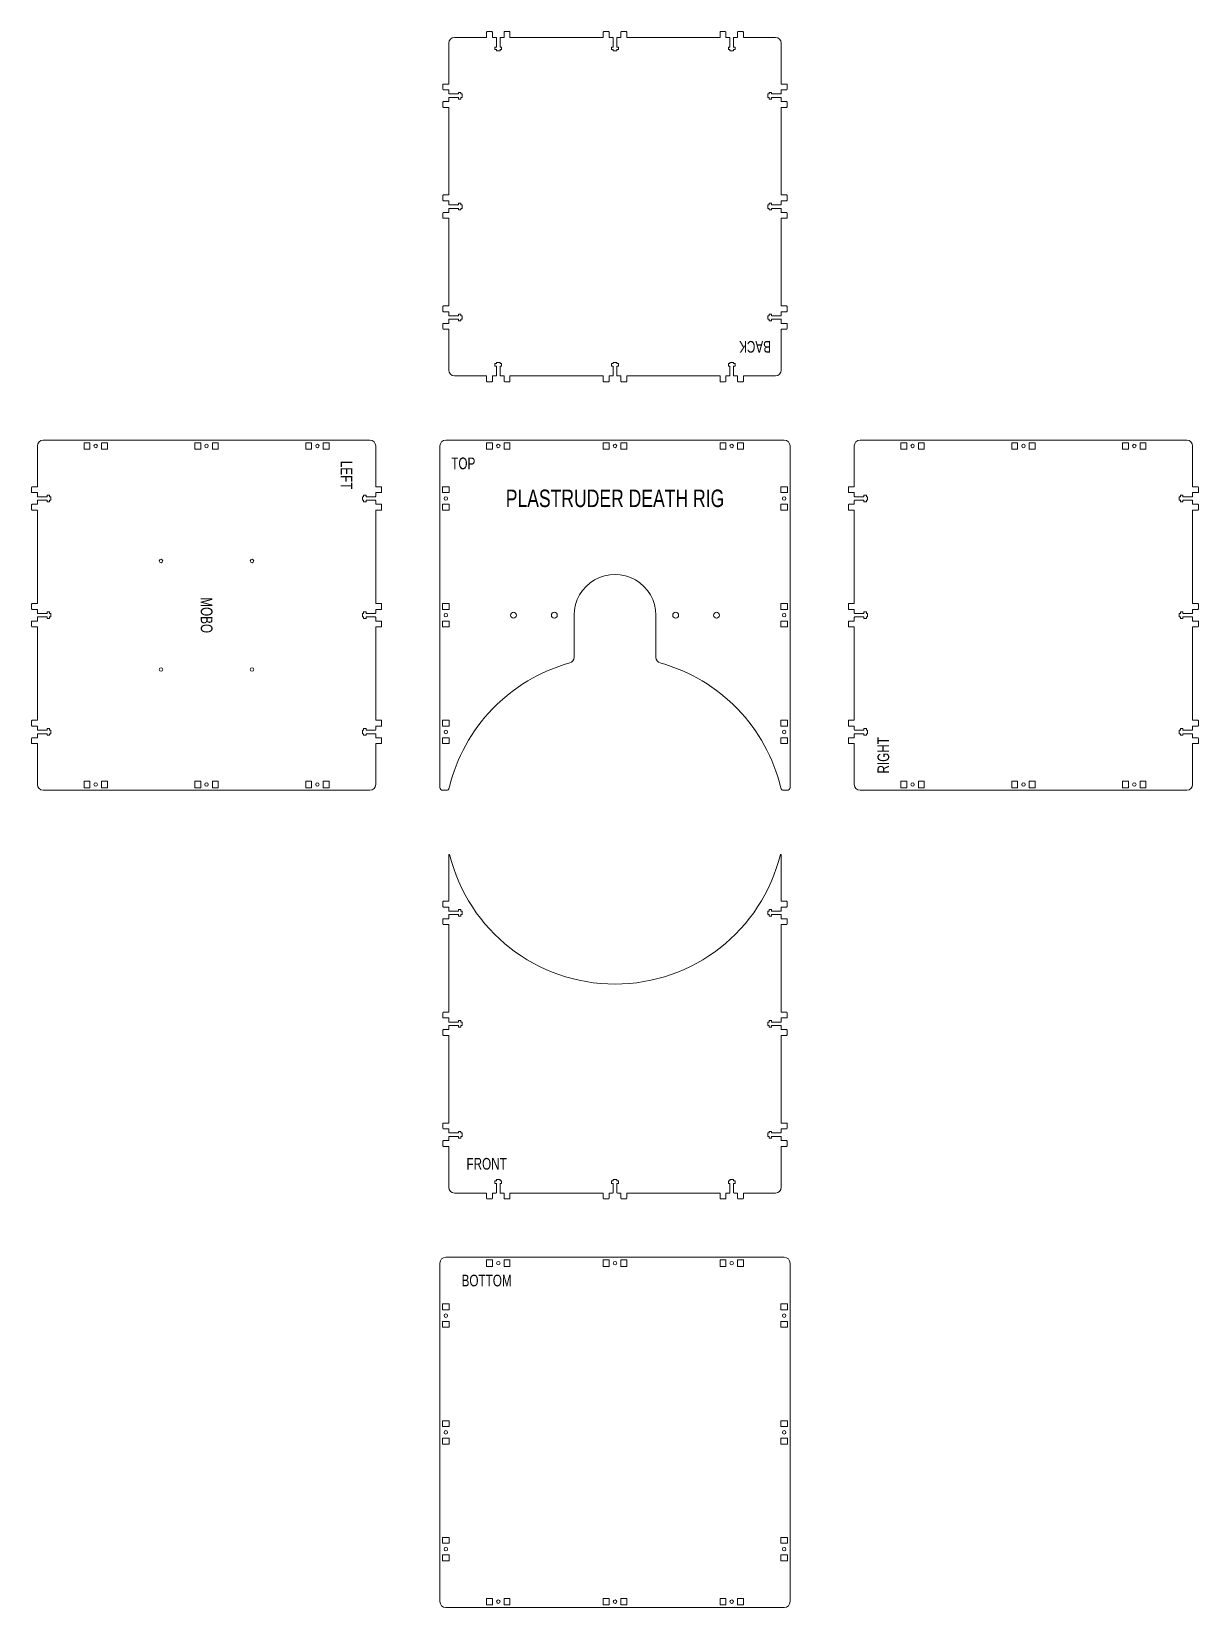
# Model space of a CAD drawing. Header units: millimetres. Extents: x -500 to 500, y -850 to 500.
import ezdxf

# ---------------------------------------------------------------- set-up
doc = ezdxf.new("R2010")
doc.units = ezdxf.units.MM
doc.layers.get('0').update_dxf_attribs({"linetype": 'CONTINUOUS', "lineweight": 25, "true_color": 0x000000})
for name, color, linetype, lineweight, true_color in [('Back', 7, 'CONTINUOUS', 0, 0x000000), ('Bottom', 7, 'CONTINUOUS', 0, 0x000000), ('Front', 7, 'CONTINUOUS', 0, 0x000000), ('Left', 7, 'CONTINUOUS', 0, 0x000000), ('Right', 7, 'CONTINUOUS', 0, 0x000000), ('Text', 1, 'CONTINUOUS', 0, 0xff0000), ('Top', 7, 'CONTINUOUS', 0, 0x000000)]:
    doc.layers.add(name, color=color, linetype=linetype, lineweight=lineweight, true_color=true_color)
doc.styles.get("Standard").update_dxf_attribs({"font": 'txt', "width": 0.75})

# ---------------------------------------------------------------- blocks, each defined once
blk = doc.blocks.new('holes-20')
for p, q in [((-5, 2.8), (-10, 2.8)), ((-10, 2.8), (-10, -2.8)), ((-5, 2.8), (-5, -2.8)), ((5, 2.8), (10, 2.8)), ((5, 2.8), (5, -2.8)), ((10, 2.8), (10, -2.8)), ((-5, -2.8), (-10, -2.8)), ((5, -2.8), (10, -2.8))]:
    blk.add_line(p, q)
blk.add_circle((0, 0), 1.5)
blk = doc.blocks.new('tabs-with-bolt-20')
for p, q in [((-10, -4.5), (-10, 0)), ((-5, 0), (-5, -4.5)), ((-2, 0), (-5, 0)), ((-2.86, 8.33), (-2.86, 10.5)), ((-2.86, 10.5), (-1.5, 10.5)), ((-1.5, 8.33), (-2.86, 8.33)), ((-1.5, 11.5), (1.5, 11.5)), ((-1.5, 10.5), (-1.5, 11.5)), ((-1.5, 0.5), (-1.5, 8.33)), ((1.5, 11.5), (1.5, 10.5)), ((1.5, 10.5), (2.86, 10.5)), ((2.86, 8.33), (1.5, 8.33)), ((1.5, 8.33), (1.5, 0.5)), ((2, 0), (5, 0)), ((2.86, 10.5), (2.86, 8.33)), ((-5.5, -5), (-9.5, -5)), ((5, 0), (5, -4.5)), ((5.5, -5), (9.5, -5)), ((10, -4.5), (10, 0))]:
    blk.add_line(p, q)
for centre, start, end in [((-2, 0.5), 270, 0), ((2, 0.5), 180, 270), ((-9.5, -4.5), 180, 270), ((-5.5, -4.5), 270, 0), ((5.5, -4.5), 180, 270), ((9.5, -4.5), 270, 0)]:
    blk.add_arc(centre, 0.5, start, end)

msp = doc.modelspace()

# ---------------------------------------------------------------- linework, layer by layer
at = {"layer": 'Back'}
for p, q in [((-142.5, 455), (-142.5, 490)), ((-137.5, 495), (-110, 495)), ((-90, 495), (-10, 495)), ((10, 495), (90, 495)), ((110, 495), (137.5, 495)), ((142.5, 490), (142.5, 455)), ((-142.5, 360), (-142.5, 435)), ((142.5, 435), (142.5, 360)), ((-142.5, 265), (-142.5, 340)), ((142.5, 340), (142.5, 265)), ((-142.5, 210), (-142.5, 245)), ((142.5, 245), (142.5, 210)), ((-110, 205), (-137.5, 205)), ((-10, 205), (-90, 205)), ((90, 205), (10, 205)), ((137.5, 205), (110, 205))]:
    msp.add_line(p, q, dxfattribs=at)
for centre, start, end in [((-137.5, 490), 90, 180), ((137.5, 490), 0, 90), ((-137.5, 210), 180, 270), ((137.5, 210), 270, 0)]:
    msp.add_arc(centre, 5, start, end, dxfattribs=at)
at = {"layer": 'Bottom'}
for p, q in [((-145, -550), (145, -550)), ((-150, -555), (-150, -845)), ((150, -845), (150, -555)), ((-145, -850), (145, -850))]:
    msp.add_line(p, q, dxfattribs=at)
for centre, start, end in [((-145, -555), 90, 180), ((145, -555), 0, 90), ((-145, -845), 180, 270), ((145, -845), 270, 0)]:
    msp.add_arc(centre, 5, start, end, dxfattribs=at)
at = {"layer": 'Front'}
for p, q in [((-142.5, -205), (-142.5, -245)), ((-141.7, -205), (-142.5, -205)), ((142.5, -205), (141.7, -205)), ((142.5, -245), (142.5, -205)), ((-142.5, -265), (-142.5, -340)), ((142.5, -340), (142.5, -265)), ((-142.5, -360), (-142.5, -435)), ((142.5, -435), (142.5, -360)), ((-142.5, -455), (-142.5, -490)), ((142.5, -490), (142.5, -455)), ((-137.5, -495), (-110, -495)), ((-90, -495), (-10, -495)), ((10, -495), (90, -495)), ((110, -495), (137.5, -495))]:
    msp.add_line(p, q, dxfattribs=at)
for centre, radius, start, end in [((0, -170), 146, 193.8704, 346.1296), ((-137.5, -490), 5, 180, 270), ((137.5, -490), 5, 270, 0)]:
    msp.add_arc(centre, radius, start, end, dxfattribs=at)
at = {"layer": 'Left'}
for p, q in [((-210, 150), (-490, 150)), ((-495, 145), (-495, 110)), ((-205, 110), (-205, 145)), ((-495, 90), (-495, 10)), ((-205, 10), (-205, 90)), ((-495, -10), (-495, -90)), ((-205, -90), (-205, -10)), ((-495, -110), (-495, -145)), ((-205, -145), (-205, -110)), ((-490, -150), (-210, -150))]:
    msp.add_line(p, q, dxfattribs=at)
for centre in [(-389, 46.5), (-311, 46.5), (-389, -46.5), (-311, -46.5)]:
    msp.add_circle(centre, 1.5, dxfattribs=at)
for centre, start, end in [((-490, 145), 90, 180), ((-210, 145), 0, 90), ((-490, -145), 180, 270), ((-210, -145), 270, 0)]:
    msp.add_arc(centre, 5, start, end, dxfattribs=at)
at = {"layer": 'Right'}
for p, q in [((210, 150), (490, 150)), ((205, 110), (205, 145)), ((495, 145), (495, 110)), ((205, 10), (205, 90)), ((495, 90), (495, 10)), ((205, -90), (205, -10)), ((495, -10), (495, -90)), ((205, -145), (205, -110)), ((495, -110), (495, -145)), ((490, -150), (210, -150))]:
    msp.add_line(p, q, dxfattribs=at)
for centre, start, end in [((210, 145), 90, 180), ((490, 145), 360, 90), ((210, -145), 180, 270), ((490, -145), 270, 360)]:
    msp.add_arc(centre, 5, start, end, dxfattribs=at)
at = {"layer": 'Top'}
for p, q in [((-145, 150), (145, 150)), ((-150, -147.5), (-150, 145)), ((150, 145), (150, -147.5)), ((-35, 0), (-35, -36.1)), ((35, 0), (35, 0)), ((35, 0), (35, -36.1)), ((-144.5, -150), (-147.5, -150)), ((147.5, -150), (144.5, -150))]:
    msp.add_line(p, q, dxfattribs=at)
for centre in [(-87, 0), (-52, 0), (52, 0), (87, 0)]:
    msp.add_circle(centre, 2.5, dxfattribs=at)
for centre, radius, start, end in [((-145, 145), 5, 90, 180), ((145, 145), 5, 0, 90), ((0, 0), 35, 359.9991, 180), ((-40, -36.1), 5, 285.3619, 359.9991), ((40, -36.1), 5, 179.9991, 254.638), ((0, -181.7), 146, 105.3619, 166.6709), ((0, -181.7), 146, 13.3291, 74.638), ((-147.5, -147.5), 2.5, 180, 270), ((-144.5, -147.5), 2.5, 270, 346.6709), ((144.5, -147.5), 2.5, 193.3291, 270), ((147.5, -147.5), 2.5, 270, 360)]:
    msp.add_arc(centre, radius, start, end, dxfattribs=at)

# ---------------------------------------------------------------- block references
at = {"layer": 'Back'}
for p, rotation in [((-100, 495), 180), ((0, 495), 180), ((100, 495), 180), ((-142.5, 445), -90), ((142.5, 445), 90), ((-142.5, 350), -90), ((142.5, 350), 90), ((-142.5, 255), -90), ((142.5, 255), 90)]:
    msp.add_blockref('tabs-with-bolt-20', p, dxfattribs=dict(at, rotation=rotation))
for p in [(-100, 205), (0, 205), (100, 205)]:
    msp.add_blockref('tabs-with-bolt-20', p, dxfattribs=at)
at = {"layer": 'Bottom'}
for p in [(-100, -555), (0, -555), (100, -555)]:
    msp.add_blockref('holes-20', p, dxfattribs=at)
at = {"layer": 'Bottom', "yscale": -1, "rotation": 270}
for p in [(-145, -600), (145, -600), (-145, -700), (145, -700), (-145, -800), (145, -800)]:
    msp.add_blockref('holes-20', p, dxfattribs=at)
at = {"layer": 'Bottom', "yscale": -1}
for p in [(-100, -845), (0, -845), (100, -845)]:
    msp.add_blockref('holes-20', p, dxfattribs=at)
at = {"layer": 'Front', "yscale": -1}
for p, rotation in [((-142.5, -255), 90.00000000000001), ((142.5, -255), 270), ((-142.5, -350), 90.00000000000001), ((142.5, -350), 270), ((-142.5, -445), 90.00000000000001), ((142.5, -445), 270), ((-100, -495), 180), ((0, -495), 180), ((100, -495), 180)]:
    msp.add_blockref('tabs-with-bolt-20', p, dxfattribs=dict(at, rotation=rotation))
at = {"layer": 'Left'}
for p in [(-445, 145), (-350, 145), (-255, 145), (-445, -145), (-350, -145), (-255, -145)]:
    msp.add_blockref('holes-20', p, dxfattribs=at)
for p, rotation in [((-495, 100), -90), ((-205, 100), 90), ((-495, 0), -90), ((-205, 0), 90), ((-495, -100), -90), ((-205, -100), 90)]:
    msp.add_blockref('tabs-with-bolt-20', p, dxfattribs=dict(at, rotation=rotation))
at = {"layer": 'Right', "yscale": -1}
for name, p, rotation in [('holes-20', (255, 145), 180), ('holes-20', (350, 145), 180), ('holes-20', (445, 145), 180), ('tabs-with-bolt-20', (205, 100), 89.99999999999999), ('tabs-with-bolt-20', (495, 100), 270), ('tabs-with-bolt-20', (205, 0), 89.99999999999999), ('tabs-with-bolt-20', (495, 0), 270), ('tabs-with-bolt-20', (205, -100), 89.99999999999999), ('tabs-with-bolt-20', (495, -100), 270), ('holes-20', (255, -145), 180), ('holes-20', (350, -145), 180), ('holes-20', (445, -145), 180)]:
    msp.add_blockref(name, p, dxfattribs=dict(at, rotation=rotation))
at = {"layer": 'Top'}
for p in [(-100, 145), (0, 145), (100, 145)]:
    msp.add_blockref('holes-20', p, dxfattribs=at)
at = {"layer": 'Top', "rotation": 90}
for p in [(-145, 100), (145, 100), (-145, 0), (145, 0), (-145, -100), (145, -100)]:
    msp.add_blockref('holes-20', p, dxfattribs=at)

# ---------------------------------------------------------------- texts
at = {"layer": 'Text', "char_height": 10, "width": 100, "attachment_point": 5}
for s, insert, rotation in [('BACK', (120, 230), 180), ('LEFT', (-230, 120), 270), ('MOBO', (-350, 0), 270), ('RIGHT', (230, -120), 90)]:
    msp.add_mtext(s, dxfattribs=dict(at, insert=insert, rotation=rotation))
at = {"layer": 'Text', "width": 100, "attachment_point": 5}
for s, insert, char_height in [('TOP', (-130, 130), 10), ('PLASTRUDER\\~DEATH\\~RIG', (0, 100), 15), ('FRONT', (-110, -470), 10), ('BOTTOM', (-110, -570), 10)]:
    msp.add_mtext(s, dxfattribs=dict(at, insert=insert, char_height=char_height))

doc.saveas('drawing.dxf')
